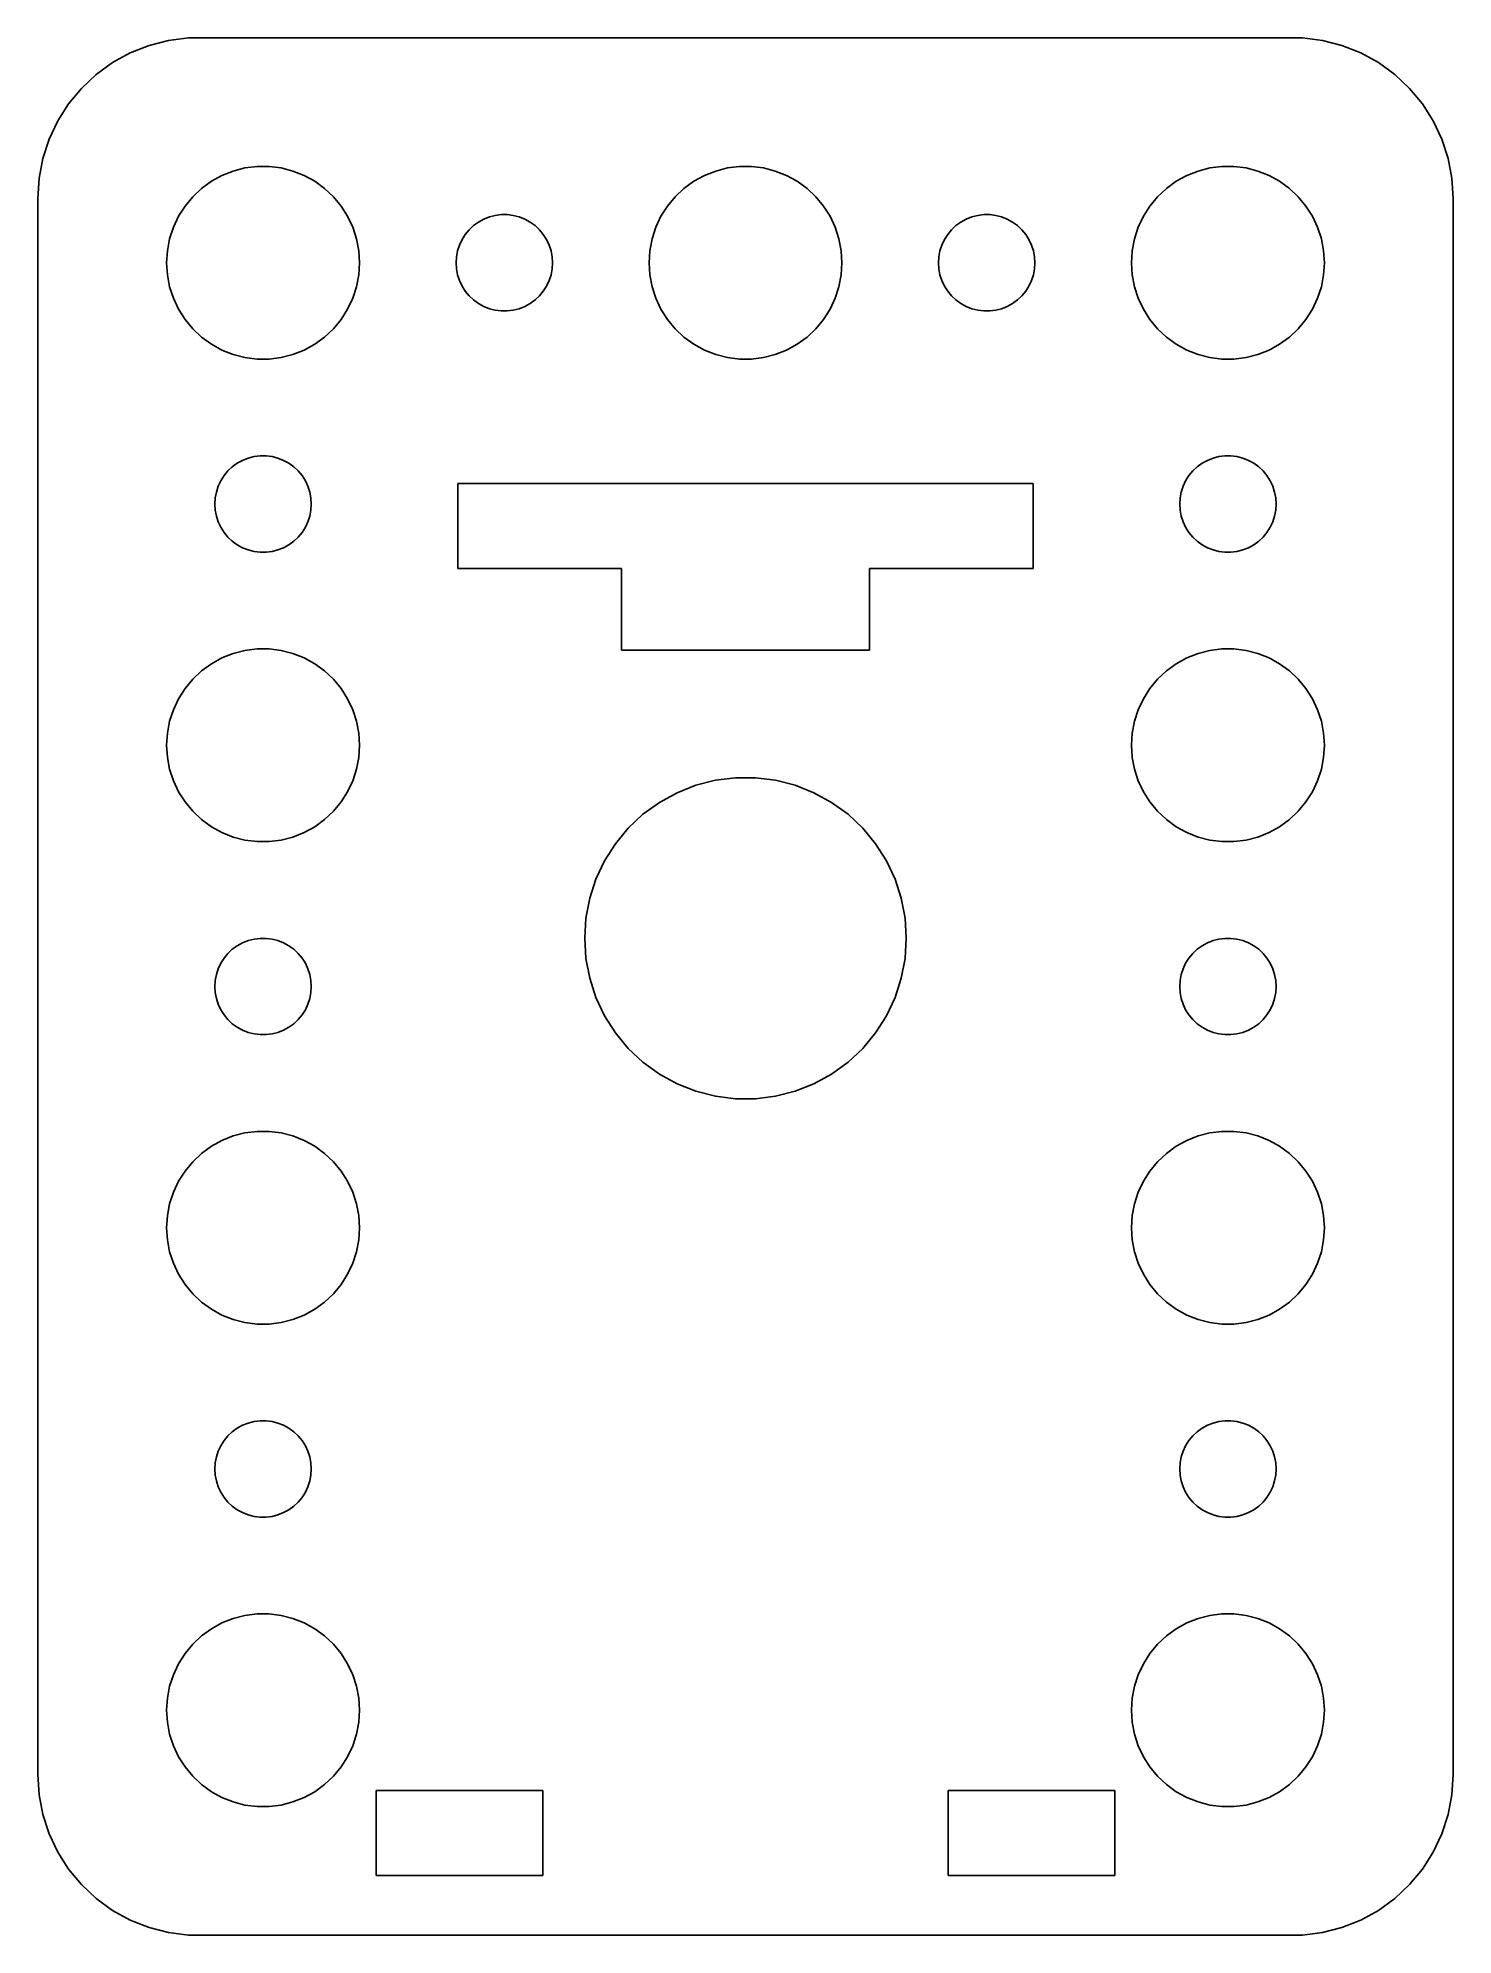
# Model space of a CAD drawing. Header units: metres. Extents: x -22 to 22, y 39.5 to 98.5.
import ezdxf

# ---------------------------------------------------------------- set-up
doc = ezdxf.new("R2010")
doc.units = ezdxf.units.M

msp = doc.modelspace()

# ---------------------------------------------------------------- linework, layer by layer
for p, q in [((-19.1289, 98.0241), (-19.6791, 97.7216)), ((-18.5451, 98.2553), (-19.1289, 98.0241)), ((-17.9369, 98.4114), (-18.5451, 98.2553)), ((-17.3139, 98.4901), (-17.9369, 98.4114)), ((17.3139, 98.4901), (-17.3139, 98.4901)), ((17.9369, 98.4114), (17.3139, 98.4901)), ((18.5451, 98.2553), (17.9369, 98.4114)), ((19.1289, 98.0241), (18.5451, 98.2553)), ((19.6791, 97.7216), (19.1289, 98.0241)), ((-20.1871, 97.3526), (-20.6448, 96.9227)), ((-19.6791, 97.7216), (-20.1871, 97.3526)), ((20.1871, 97.3526), (19.6791, 97.7216)), ((20.6448, 96.9227), (20.1871, 97.3526)), ((-20.6448, 96.9227), (-21.0451, 96.4389)), ((21.0451, 96.4389), (20.6448, 96.9227)), ((-21.0451, 96.4389), (-21.3815, 95.9088)), ((21.3815, 95.9088), (21.0451, 96.4389)), ((-21.3815, 95.9088), (-21.6489, 95.3406)), ((21.6489, 95.3406), (21.3815, 95.9088)), ((-21.6489, 95.3406), (-21.8429, 94.7434)), ((21.8429, 94.7434), (21.6489, 95.3406)), ((-21.8429, 94.7434), (-21.9606, 94.1267)), ((-15.927, 94.3532), (-15.5621, 94.4469)), ((-15.5621, 94.4469), (-15.1884, 94.4941)), ((-15.1884, 94.4941), (-14.8116, 94.4941)), ((-14.8116, 94.4941), (-14.4379, 94.4469)), ((-14.4379, 94.4469), (-14.0729, 94.3532)), ((-0.92705, 94.3532), (-0.56213, 94.4469)), ((-0.56213, 94.4469), (-0.18837, 94.4941)), ((-0.18837, 94.4941), (0.18837, 94.4941)), ((0.18837, 94.4941), (0.56213, 94.4469)), ((0.56213, 94.4469), (0.92705, 94.3532)), ((14.0729, 94.3532), (14.4379, 94.4469)), ((14.4379, 94.4469), (14.8116, 94.4941)), ((14.8116, 94.4941), (15.1884, 94.4941)), ((15.1884, 94.4941), (15.5621, 94.4469)), ((15.5621, 94.4469), (15.927, 94.3532)), ((21.9606, 94.1267), (21.8429, 94.7434)), ((-21.9606, 94.1267), (-22, 93.5)), ((-17.1869, 93.5536), (-16.9123, 93.8115)), ((-16.9123, 93.8115), (-16.6075, 94.033)), ((-16.6075, 94.033), (-16.2773, 94.2145)), ((-16.2773, 94.2145), (-15.927, 94.3532)), ((-14.0729, 94.3532), (-13.7227, 94.2145)), ((-13.7227, 94.2145), (-13.3925, 94.033)), ((-13.3925, 94.033), (-13.0877, 93.8115)), ((-13.0877, 93.8115), (-12.8131, 93.5536)), ((-2.1869, 93.5536), (-1.91226, 93.8115)), ((-1.91226, 93.8115), (-1.60747, 94.033)), ((-1.60747, 94.033), (-1.27733, 94.2145)), ((-1.27733, 94.2145), (-0.92705, 94.3532)), ((0.92705, 94.3532), (1.27733, 94.2145)), ((1.27733, 94.2145), (1.60747, 94.033)), ((1.60747, 94.033), (1.91226, 93.8115)), ((1.91226, 93.8115), (2.1869, 93.5536)), ((12.8131, 93.5536), (13.0877, 93.8115)), ((13.0877, 93.8115), (13.3925, 94.033)), ((13.3925, 94.033), (13.7227, 94.2145)), ((13.7227, 94.2145), (14.0729, 94.3532)), ((15.927, 94.3532), (16.2773, 94.2145)), ((16.2773, 94.2145), (16.6075, 94.033)), ((16.6075, 94.033), (16.9123, 93.8115)), ((16.9123, 93.8115), (17.1869, 93.5536)), ((22, 93.5), (21.9606, 94.1267)), ((-22, 93.5), (-22, 44.5)), ((-17.6289, 92.9453), (-17.427, 93.2634)), ((-17.427, 93.2634), (-17.1869, 93.5536)), ((-12.8131, 93.5536), (-12.5729, 93.2634)), ((-12.5729, 93.2634), (-12.3711, 92.9453)), ((-2.62891, 92.9453), (-2.42705, 93.2634)), ((-2.42705, 93.2634), (-2.1869, 93.5536)), ((2.1869, 93.5536), (2.42705, 93.2634)), ((2.42705, 93.2634), (2.62891, 92.9453)), ((12.3711, 92.9453), (12.5729, 93.2634)), ((12.5729, 93.2634), (12.8131, 93.5536)), ((17.1869, 93.5536), (17.427, 93.2634)), ((17.427, 93.2634), (17.6289, 92.9453)), ((22, 44.5), (22, 93.5)), ((-17.9057, 92.2461), (-17.7893, 92.6044)), ((-17.7893, 92.6044), (-17.6289, 92.9453)), ((-12.3711, 92.9453), (-12.2107, 92.6044)), ((-12.2107, 92.6044), (-12.0942, 92.2461)), ((-8.59344, 92.5268), (-8.45613, 92.6558)), ((-8.45613, 92.6558), (-8.30373, 92.7665)), ((-8.30373, 92.7665), (-8.13866, 92.8572)), ((-8.13866, 92.8572), (-7.96352, 92.9266)), ((-7.96352, 92.9266), (-7.78107, 92.9734)), ((-7.78107, 92.9734), (-7.59418, 92.997)), ((-7.59418, 92.997), (-7.40581, 92.997)), ((-7.40581, 92.997), (-7.21892, 92.9734)), ((-7.21892, 92.9734), (-7.03647, 92.9266)), ((-7.03647, 92.9266), (-6.86133, 92.8572)), ((-6.86133, 92.8572), (-6.69626, 92.7665)), ((-6.69626, 92.7665), (-6.54385, 92.6558)), ((-6.54385, 92.6558), (-6.40654, 92.5268)), ((-2.90575, 92.2461), (-2.78932, 92.6044)), ((-2.78932, 92.6044), (-2.62891, 92.9453)), ((2.62891, 92.9453), (2.78932, 92.6044)), ((2.78932, 92.6044), (2.90575, 92.2461)), ((6.40654, 92.5268), (6.54385, 92.6558)), ((6.54385, 92.6558), (6.69626, 92.7665)), ((6.69626, 92.7665), (6.86133, 92.8572)), ((6.86133, 92.8572), (7.03647, 92.9266)), ((7.03647, 92.9266), (7.21892, 92.9734)), ((7.21892, 92.9734), (7.40581, 92.997)), ((7.40581, 92.997), (7.59418, 92.997)), ((7.59418, 92.997), (7.78107, 92.9734)), ((7.78107, 92.9734), (7.96352, 92.9266)), ((7.96352, 92.9266), (8.13866, 92.8572)), ((8.13866, 92.8572), (8.30373, 92.7665)), ((8.30373, 92.7665), (8.45613, 92.6558)), ((8.45613, 92.6558), (8.59344, 92.5268)), ((12.0942, 92.2461), (12.2107, 92.6044)), ((12.2107, 92.6044), (12.3711, 92.9453)), ((17.6289, 92.9453), (17.7893, 92.6044)), ((17.7893, 92.6044), (17.9057, 92.2461)), ((-17.9763, 91.876), (-17.9057, 92.2461)), ((-12.0942, 92.2461), (-12.0237, 91.876)), ((-8.95287, 91.873), (-8.89465, 92.0522)), ((-8.89465, 92.0522), (-8.81445, 92.2226)), ((-8.81445, 92.2226), (-8.71352, 92.3817)), ((-8.71352, 92.3817), (-8.59344, 92.5268)), ((-6.40654, 92.5268), (-6.28647, 92.3817)), ((-6.28647, 92.3817), (-6.18553, 92.2226)), ((-6.18553, 92.2226), (-6.10533, 92.0522)), ((-6.10533, 92.0522), (-6.04712, 91.873)), ((-2.97633, 91.876), (-2.90575, 92.2461)), ((2.90575, 92.2461), (2.97633, 91.876)), ((6.04712, 91.873), (6.10533, 92.0522)), ((6.10533, 92.0522), (6.18553, 92.2226)), ((6.18553, 92.2226), (6.28647, 92.3817)), ((6.28647, 92.3817), (6.40654, 92.5268)), ((8.59344, 92.5268), (8.71352, 92.3817)), ((8.71352, 92.3817), (8.81445, 92.2226)), ((8.81445, 92.2226), (8.89465, 92.0522)), ((8.89465, 92.0522), (8.95287, 91.873)), ((12.0237, 91.876), (12.0942, 92.2461)), ((17.9057, 92.2461), (17.9763, 91.876)), ((-18, 91.5), (-17.9763, 91.876)), ((-17.9763, 91.124), (-18, 91.5)), ((-12.0237, 91.876), (-12, 91.5)), ((-12, 91.5), (-12.0237, 91.124)), ((-9, 91.5), (-8.98816, 91.688)), ((-8.98816, 91.312), (-9, 91.5)), ((-8.98816, 91.688), (-8.95287, 91.873)), ((-6.04712, 91.873), (-6.01183, 91.688)), ((-6.01183, 91.688), (-6, 91.5)), ((-6, 91.5), (-6.01183, 91.312)), ((-3, 91.5), (-2.97633, 91.876)), ((-2.97633, 91.124), (-3, 91.5)), ((2.97633, 91.876), (3, 91.5)), ((3, 91.5), (2.97633, 91.124)), ((6, 91.5), (6.01183, 91.688)), ((6.01183, 91.312), (6, 91.5)), ((6.01183, 91.688), (6.04712, 91.873)), ((8.95287, 91.873), (8.98816, 91.688)), ((8.98816, 91.688), (9, 91.5)), ((9, 91.5), (8.98816, 91.312)), ((12, 91.5), (12.0237, 91.876)), ((12.0237, 91.124), (12, 91.5)), ((17.9763, 91.876), (18, 91.5)), ((18, 91.5), (17.9763, 91.124)), ((-17.9057, 90.7539), (-17.9763, 91.124)), ((-12.0237, 91.124), (-12.0942, 90.7539)), ((-8.95287, 91.127), (-8.98816, 91.312)), ((-8.89465, 90.9478), (-8.95287, 91.127)), ((-8.81445, 90.7774), (-8.89465, 90.9478)), ((-6.10533, 90.9478), (-6.18553, 90.7774)), ((-6.04712, 91.127), (-6.10533, 90.9478)), ((-6.01183, 91.312), (-6.04712, 91.127)), ((-2.90575, 90.7539), (-2.97633, 91.124)), ((2.97633, 91.124), (2.90575, 90.7539)), ((6.04712, 91.127), (6.01183, 91.312)), ((6.10533, 90.9478), (6.04712, 91.127)), ((6.18553, 90.7774), (6.10533, 90.9478)), ((8.89465, 90.9478), (8.81445, 90.7774)), ((8.95287, 91.127), (8.89465, 90.9478)), ((8.98816, 91.312), (8.95287, 91.127)), ((12.0942, 90.7539), (12.0237, 91.124)), ((17.9763, 91.124), (17.9057, 90.7539)), ((-17.7893, 90.3956), (-17.9057, 90.7539)), ((-17.6289, 90.0547), (-17.7893, 90.3956)), ((-12.2107, 90.3956), (-12.3711, 90.0547)), ((-12.0942, 90.7539), (-12.2107, 90.3956)), ((-8.71352, 90.6183), (-8.81445, 90.7774)), ((-8.59344, 90.4732), (-8.71352, 90.6183)), ((-8.45613, 90.3442), (-8.59344, 90.4732)), ((-8.30373, 90.2335), (-8.45613, 90.3442)), ((-6.54385, 90.3442), (-6.69626, 90.2335)), ((-6.40654, 90.4732), (-6.54385, 90.3442)), ((-6.28647, 90.6183), (-6.40654, 90.4732)), ((-6.18553, 90.7774), (-6.28647, 90.6183)), ((-2.78932, 90.3956), (-2.90575, 90.7539)), ((-2.62891, 90.0547), (-2.78932, 90.3956)), ((2.78932, 90.3956), (2.62891, 90.0547)), ((2.90575, 90.7539), (2.78932, 90.3956)), ((6.28647, 90.6183), (6.18553, 90.7774)), ((6.40654, 90.4732), (6.28647, 90.6183)), ((6.54385, 90.3442), (6.40654, 90.4732)), ((6.69626, 90.2335), (6.54385, 90.3442)), ((8.45613, 90.3442), (8.30373, 90.2335)), ((8.59344, 90.4732), (8.45613, 90.3442)), ((8.71352, 90.6183), (8.59344, 90.4732)), ((8.81445, 90.7774), (8.71352, 90.6183)), ((12.2107, 90.3956), (12.0942, 90.7539)), ((12.3711, 90.0547), (12.2107, 90.3956)), ((17.7893, 90.3956), (17.6289, 90.0547)), ((17.9057, 90.7539), (17.7893, 90.3956)), ((-17.427, 89.7366), (-17.6289, 90.0547)), ((-17.1869, 89.4464), (-17.427, 89.7366)), ((-12.5729, 89.7366), (-12.8131, 89.4464)), ((-12.3711, 90.0547), (-12.5729, 89.7366)), ((-8.13866, 90.1427), (-8.30373, 90.2335)), ((-7.96352, 90.0734), (-8.13866, 90.1427)), ((-7.78107, 90.0266), (-7.96352, 90.0734)), ((-7.59418, 90.003), (-7.78107, 90.0266)), ((-7.40581, 90.003), (-7.59418, 90.003)), ((-7.21892, 90.0266), (-7.40581, 90.003)), ((-7.03647, 90.0734), (-7.21892, 90.0266)), ((-6.86133, 90.1427), (-7.03647, 90.0734)), ((-6.69626, 90.2335), (-6.86133, 90.1427)), ((-2.42705, 89.7366), (-2.62891, 90.0547)), ((-2.1869, 89.4464), (-2.42705, 89.7366)), ((2.42705, 89.7366), (2.1869, 89.4464)), ((2.62891, 90.0547), (2.42705, 89.7366)), ((6.86133, 90.1427), (6.69626, 90.2335)), ((7.03647, 90.0734), (6.86133, 90.1427)), ((7.21892, 90.0266), (7.03647, 90.0734)), ((7.40581, 90.003), (7.21892, 90.0266)), ((7.59418, 90.003), (7.40581, 90.003)), ((7.78107, 90.0266), (7.59418, 90.003)), ((7.96352, 90.0734), (7.78107, 90.0266)), ((8.13866, 90.1427), (7.96352, 90.0734)), ((8.30373, 90.2335), (8.13866, 90.1427)), ((12.5729, 89.7366), (12.3711, 90.0547)), ((12.8131, 89.4464), (12.5729, 89.7366)), ((17.427, 89.7366), (17.1869, 89.4464)), ((17.6289, 90.0547), (17.427, 89.7366)), ((-16.9123, 89.1884), (-17.1869, 89.4464)), ((-16.6075, 88.967), (-16.9123, 89.1884)), ((-13.0877, 89.1884), (-13.3925, 88.967)), ((-12.8131, 89.4464), (-13.0877, 89.1884)), ((-1.91226, 89.1884), (-2.1869, 89.4464)), ((-1.60747, 88.967), (-1.91226, 89.1884)), ((1.91226, 89.1884), (1.60747, 88.967)), ((2.1869, 89.4464), (1.91226, 89.1884)), ((13.0877, 89.1884), (12.8131, 89.4464)), ((13.3925, 88.967), (13.0877, 89.1884)), ((16.9123, 89.1884), (16.6075, 88.967)), ((17.1869, 89.4464), (16.9123, 89.1884)), ((-16.2773, 88.7855), (-16.6075, 88.967)), ((-15.927, 88.6468), (-16.2773, 88.7855)), ((-15.5621, 88.5531), (-15.927, 88.6468)), ((-15.1884, 88.5059), (-15.5621, 88.5531)), ((-14.8116, 88.5059), (-15.1884, 88.5059)), ((-14.4379, 88.5531), (-14.8116, 88.5059)), ((-14.0729, 88.6468), (-14.4379, 88.5531)), ((-13.7227, 88.7855), (-14.0729, 88.6468)), ((-13.3925, 88.967), (-13.7227, 88.7855)), ((-1.27733, 88.7855), (-1.60747, 88.967)), ((-0.92705, 88.6468), (-1.27733, 88.7855)), ((-0.56213, 88.5531), (-0.92705, 88.6468)), ((-0.18837, 88.5059), (-0.56213, 88.5531)), ((0.18837, 88.5059), (-0.18837, 88.5059)), ((0.56213, 88.5531), (0.18837, 88.5059)), ((0.92705, 88.6468), (0.56213, 88.5531)), ((1.27733, 88.7855), (0.92705, 88.6468)), ((1.60747, 88.967), (1.27733, 88.7855)), ((13.7227, 88.7855), (13.3925, 88.967)), ((14.0729, 88.6468), (13.7227, 88.7855)), ((14.4379, 88.5531), (14.0729, 88.6468)), ((14.8116, 88.5059), (14.4379, 88.5531)), ((15.1884, 88.5059), (14.8116, 88.5059)), ((15.5621, 88.5531), (15.1884, 88.5059)), ((15.927, 88.6468), (15.5621, 88.5531)), ((16.2773, 88.7855), (15.927, 88.6468)), ((16.6075, 88.967), (16.2773, 88.7855)), ((-16.2135, 84.8817), (-16.0934, 85.0268)), ((-16.0934, 85.0268), (-15.9561, 85.1558)), ((-15.9561, 85.1558), (-15.8037, 85.2665)), ((-15.8037, 85.2665), (-15.6387, 85.3572)), ((-15.6387, 85.3572), (-15.4635, 85.4266)), ((-15.4635, 85.4266), (-15.2811, 85.4734)), ((-15.2811, 85.4734), (-15.0942, 85.497)), ((-15.0942, 85.497), (-14.9058, 85.497)), ((-14.9058, 85.497), (-14.7189, 85.4734)), ((-14.7189, 85.4734), (-14.5365, 85.4266)), ((-14.5365, 85.4266), (-14.3613, 85.3572)), ((-14.3613, 85.3572), (-14.1963, 85.2665)), ((-14.1963, 85.2665), (-14.0439, 85.1558)), ((-14.0439, 85.1558), (-13.9065, 85.0268)), ((-13.9065, 85.0268), (-13.7865, 84.8817)), ((13.7865, 84.8817), (13.9065, 85.0268)), ((13.9065, 85.0268), (14.0439, 85.1558)), ((14.0439, 85.1558), (14.1963, 85.2665)), ((14.1963, 85.2665), (14.3613, 85.3572)), ((14.3613, 85.3572), (14.5365, 85.4266)), ((14.5365, 85.4266), (14.7189, 85.4734)), ((14.7189, 85.4734), (14.9058, 85.497)), ((14.9058, 85.497), (15.0942, 85.497)), ((15.0942, 85.497), (15.2811, 85.4734)), ((15.2811, 85.4734), (15.4635, 85.4266)), ((15.4635, 85.4266), (15.6387, 85.3572)), ((15.6387, 85.3572), (15.8037, 85.2665)), ((15.8037, 85.2665), (15.9561, 85.1558)), ((15.9561, 85.1558), (16.0934, 85.0268)), ((16.0934, 85.0268), (16.2135, 84.8817)), ((-16.4882, 84.188), (-16.4529, 84.373)), ((-16.4529, 84.373), (-16.3947, 84.5522)), ((-16.3947, 84.5522), (-16.3145, 84.7226)), ((-16.3145, 84.7226), (-16.2135, 84.8817)), ((-13.7865, 84.8817), (-13.6855, 84.7226)), ((-13.6855, 84.7226), (-13.6053, 84.5522)), ((-13.6053, 84.5522), (-13.5471, 84.373)), ((-13.5471, 84.373), (-13.5118, 84.188)), ((-8.93999, 82), (-8.93999, 84.64)), ((-8.93999, 84.64), (8.93999, 84.64)), ((8.93999, 84.64), (8.93999, 82)), ((13.5118, 84.188), (13.5471, 84.373)), ((13.5471, 84.373), (13.6053, 84.5522)), ((13.6053, 84.5522), (13.6855, 84.7226)), ((13.6855, 84.7226), (13.7865, 84.8817)), ((16.2135, 84.8817), (16.3145, 84.7226)), ((16.3145, 84.7226), (16.3947, 84.5522)), ((16.3947, 84.5522), (16.4529, 84.373)), ((16.4529, 84.373), (16.4882, 84.188)), ((-16.5, 84), (-16.4882, 84.188)), ((-16.4882, 83.812), (-16.5, 84)), ((-16.4529, 83.627), (-16.4882, 83.812)), ((-13.5118, 83.812), (-13.5471, 83.627)), ((-13.5118, 84.188), (-13.5, 84)), ((-13.5, 84), (-13.5118, 83.812)), ((13.5, 84), (13.5118, 84.188)), ((13.5118, 83.812), (13.5, 84)), ((13.5471, 83.627), (13.5118, 83.812)), ((16.4882, 83.812), (16.4529, 83.627)), ((16.4882, 84.188), (16.5, 84)), ((16.5, 84), (16.4882, 83.812)), ((-16.3947, 83.4478), (-16.4529, 83.627)), ((-16.3145, 83.2774), (-16.3947, 83.4478)), ((-16.2135, 83.1183), (-16.3145, 83.2774)), ((-13.6855, 83.2774), (-13.7865, 83.1183)), ((-13.6053, 83.4478), (-13.6855, 83.2774)), ((-13.5471, 83.627), (-13.6053, 83.4478)), ((13.6053, 83.4478), (13.5471, 83.627)), ((13.6855, 83.2774), (13.6053, 83.4478)), ((13.7865, 83.1183), (13.6855, 83.2774)), ((16.3145, 83.2774), (16.2135, 83.1183)), ((16.3947, 83.4478), (16.3145, 83.2774)), ((16.4529, 83.627), (16.3947, 83.4478)), ((-16.0934, 82.9732), (-16.2135, 83.1183)), ((-15.9561, 82.8442), (-16.0934, 82.9732)), ((-15.8037, 82.7335), (-15.9561, 82.8442)), ((-15.6387, 82.6427), (-15.8037, 82.7335)), ((-15.4635, 82.5734), (-15.6387, 82.6427)), ((-15.2811, 82.5266), (-15.4635, 82.5734)), ((-14.5365, 82.5734), (-14.7189, 82.5266)), ((-14.3613, 82.6427), (-14.5365, 82.5734)), ((-14.1963, 82.7335), (-14.3613, 82.6427)), ((-14.0439, 82.8442), (-14.1963, 82.7335)), ((-13.9065, 82.9732), (-14.0439, 82.8442)), ((-13.7865, 83.1183), (-13.9065, 82.9732)), ((13.9065, 82.9732), (13.7865, 83.1183)), ((14.0439, 82.8442), (13.9065, 82.9732)), ((14.1963, 82.7335), (14.0439, 82.8442)), ((14.3613, 82.6427), (14.1963, 82.7335)), ((14.5365, 82.5734), (14.3613, 82.6427)), ((14.7189, 82.5266), (14.5365, 82.5734)), ((15.4635, 82.5734), (15.2811, 82.5266)), ((15.6387, 82.6427), (15.4635, 82.5734)), ((15.8037, 82.7335), (15.6387, 82.6427)), ((15.9561, 82.8442), (15.8037, 82.7335)), ((16.0934, 82.9732), (15.9561, 82.8442)), ((16.2135, 83.1183), (16.0934, 82.9732)), ((-15.0942, 82.5029), (-15.2811, 82.5266)), ((-14.9058, 82.5029), (-15.0942, 82.5029)), ((-14.7189, 82.5266), (-14.9058, 82.5029)), ((-3.85999, 82), (-8.93999, 82)), ((-3.85999, 79.46), (-3.85999, 82)), ((8.93999, 82), (3.85999, 82)), ((3.85999, 82), (3.85999, 79.46)), ((14.9058, 82.5029), (14.7189, 82.5266)), ((15.0942, 82.5029), (14.9058, 82.5029)), ((15.2811, 82.5266), (15.0942, 82.5029)), ((-16.6075, 79.033), (-16.2773, 79.2145)), ((-16.2773, 79.2145), (-15.927, 79.3532)), ((-15.927, 79.3532), (-15.5621, 79.4469)), ((-15.5621, 79.4469), (-15.1884, 79.4941)), ((-15.1884, 79.4941), (-14.8116, 79.4941)), ((-14.8116, 79.4941), (-14.4379, 79.4469)), ((-14.4379, 79.4469), (-14.0729, 79.3532)), ((-14.0729, 79.3532), (-13.7227, 79.2145)), ((-13.7227, 79.2145), (-13.3925, 79.033)), ((3.85999, 79.46), (-3.85999, 79.46)), ((13.3925, 79.033), (13.7227, 79.2145)), ((13.7227, 79.2145), (14.0729, 79.3532)), ((14.0729, 79.3532), (14.4379, 79.4469)), ((14.4379, 79.4469), (14.8116, 79.4941)), ((14.8116, 79.4941), (15.1884, 79.4941)), ((15.1884, 79.4941), (15.5621, 79.4469)), ((15.5621, 79.4469), (15.927, 79.3532)), ((15.927, 79.3532), (16.2773, 79.2145)), ((16.2773, 79.2145), (16.6075, 79.033)), ((-17.427, 78.2634), (-17.1869, 78.5536)), ((-17.1869, 78.5536), (-16.9123, 78.8115)), ((-16.9123, 78.8115), (-16.6075, 79.033)), ((-13.3925, 79.033), (-13.0877, 78.8115)), ((-13.0877, 78.8115), (-12.8131, 78.5536)), ((-12.8131, 78.5536), (-12.5729, 78.2634)), ((12.5729, 78.2634), (12.8131, 78.5536)), ((12.8131, 78.5536), (13.0877, 78.8115)), ((13.0877, 78.8115), (13.3925, 79.033)), ((16.6075, 79.033), (16.9123, 78.8115)), ((16.9123, 78.8115), (17.1869, 78.5536)), ((17.1869, 78.5536), (17.427, 78.2634)), ((-17.7893, 77.6044), (-17.6289, 77.9453)), ((-17.6289, 77.9453), (-17.427, 78.2634)), ((-12.5729, 78.2634), (-12.3711, 77.9453)), ((-12.3711, 77.9453), (-12.2107, 77.6044)), ((12.2107, 77.6044), (12.3711, 77.9453)), ((12.3711, 77.9453), (12.5729, 78.2634)), ((17.427, 78.2634), (17.6289, 77.9453)), ((17.6289, 77.9453), (17.7893, 77.6044)), ((-17.9057, 77.2461), (-17.7893, 77.6044)), ((-12.2107, 77.6044), (-12.0942, 77.2461)), ((12.0942, 77.2461), (12.2107, 77.6044)), ((17.7893, 77.6044), (17.9057, 77.2461)), ((-18, 76.5), (-17.9763, 76.876)), ((-17.9763, 76.876), (-17.9057, 77.2461)), ((-12.0942, 77.2461), (-12.0237, 76.876)), ((-12.0237, 76.876), (-12, 76.5)), ((12, 76.5), (12.0237, 76.876)), ((12.0237, 76.876), (12.0942, 77.2461)), ((17.9057, 77.2461), (17.9763, 76.876)), ((17.9763, 76.876), (18, 76.5)), ((-17.9763, 76.124), (-18, 76.5)), ((-17.9057, 75.7539), (-17.9763, 76.124)), ((-12.0237, 76.124), (-12.0942, 75.7539)), ((-12, 76.5), (-12.0237, 76.124)), ((12.0237, 76.124), (12, 76.5)), ((12.0942, 75.7539), (12.0237, 76.124)), ((17.9763, 76.124), (17.9057, 75.7539)), ((18, 76.5), (17.9763, 76.124)), ((-17.7893, 75.3956), (-17.9057, 75.7539)), ((-12.0942, 75.7539), (-12.2107, 75.3956)), ((12.2107, 75.3956), (12.0942, 75.7539)), ((17.9057, 75.7539), (17.7893, 75.3956)), ((-17.6289, 75.0547), (-17.7893, 75.3956)), ((-17.427, 74.7366), (-17.6289, 75.0547)), ((-12.3711, 75.0547), (-12.5729, 74.7366)), ((-12.2107, 75.3956), (-12.3711, 75.0547)), ((-2.67912, 74.7216), (-2.12889, 75.0241)), ((-2.12889, 75.0241), (-1.54507, 75.2553)), ((-1.54507, 75.2553), (-0.9369, 75.4114)), ((-0.9369, 75.4114), (-0.31395, 75.4901)), ((-0.31395, 75.4901), (0.31395, 75.4901)), ((0.31395, 75.4901), (0.9369, 75.4114)), ((0.9369, 75.4114), (1.54507, 75.2553)), ((1.54507, 75.2553), (2.12889, 75.0241)), ((2.12889, 75.0241), (2.67912, 74.7216)), ((12.3711, 75.0547), (12.2107, 75.3956)), ((12.5729, 74.7366), (12.3711, 75.0547)), ((17.6289, 75.0547), (17.427, 74.7366)), ((17.7893, 75.3956), (17.6289, 75.0547)), ((-17.1869, 74.4464), (-17.427, 74.7366)), ((-16.9123, 74.1884), (-17.1869, 74.4464)), ((-12.8131, 74.4464), (-13.0877, 74.1884)), ((-12.5729, 74.7366), (-12.8131, 74.4464)), ((-3.64484, 73.9227), (-3.18712, 74.3526)), ((-3.18712, 74.3526), (-2.67912, 74.7216)), ((2.67912, 74.7216), (3.18712, 74.3526)), ((3.18712, 74.3526), (3.64484, 73.9227)), ((12.8131, 74.4464), (12.5729, 74.7366)), ((13.0877, 74.1884), (12.8131, 74.4464)), ((17.1869, 74.4464), (16.9123, 74.1884)), ((17.427, 74.7366), (17.1869, 74.4464)), ((-16.6075, 73.967), (-16.9123, 74.1884)), ((-16.2773, 73.7855), (-16.6075, 73.967)), ((-15.927, 73.6468), (-16.2773, 73.7855)), ((-13.7227, 73.7855), (-14.0729, 73.6468)), ((-13.3925, 73.967), (-13.7227, 73.7855)), ((-13.0877, 74.1884), (-13.3925, 73.967)), ((-4.04507, 73.4389), (-3.64484, 73.9227)), ((3.64484, 73.9227), (4.04507, 73.4389)), ((13.3925, 73.967), (13.0877, 74.1884)), ((13.7227, 73.7855), (13.3925, 73.967)), ((14.0729, 73.6468), (13.7227, 73.7855)), ((16.2773, 73.7855), (15.927, 73.6468)), ((16.6075, 73.967), (16.2773, 73.7855)), ((16.9123, 74.1884), (16.6075, 73.967)), ((-15.5621, 73.5531), (-15.927, 73.6468)), ((-15.1884, 73.5059), (-15.5621, 73.5531)), ((-14.8116, 73.5059), (-15.1884, 73.5059)), ((-14.4379, 73.5531), (-14.8116, 73.5059)), ((-14.0729, 73.6468), (-14.4379, 73.5531)), ((-4.38153, 72.9088), (-4.04507, 73.4389)), ((4.04507, 73.4389), (4.38153, 72.9088)), ((14.4379, 73.5531), (14.0729, 73.6468)), ((14.8116, 73.5059), (14.4379, 73.5531)), ((15.1884, 73.5059), (14.8116, 73.5059)), ((15.5621, 73.5531), (15.1884, 73.5059)), ((15.927, 73.6468), (15.5621, 73.5531)), ((-4.64888, 72.3406), (-4.38153, 72.9088)), ((4.38153, 72.9088), (4.64888, 72.3406)), ((-4.84291, 71.7434), (-4.64888, 72.3406)), ((4.64888, 72.3406), (4.84291, 71.7434)), ((-4.96057, 71.1267), (-4.84291, 71.7434)), ((4.84291, 71.7434), (4.96057, 71.1267)), ((-5, 70.5), (-4.96057, 71.1267)), ((4.96057, 71.1267), (5, 70.5)), ((-15.9561, 70.1558), (-15.8037, 70.2665)), ((-15.8037, 70.2665), (-15.6387, 70.3572)), ((-15.6387, 70.3572), (-15.4635, 70.4266)), ((-15.4635, 70.4266), (-15.2811, 70.4734)), ((-15.2811, 70.4734), (-15.0942, 70.497)), ((-15.0942, 70.497), (-14.9058, 70.497)), ((-14.9058, 70.497), (-14.7189, 70.4734)), ((-14.7189, 70.4734), (-14.5365, 70.4266)), ((-14.5365, 70.4266), (-14.3613, 70.3572)), ((-14.3613, 70.3572), (-14.1963, 70.2665)), ((-14.1963, 70.2665), (-14.0439, 70.1558)), ((-4.96057, 69.8733), (-5, 70.5)), ((5, 70.5), (4.96057, 69.8733)), ((14.0439, 70.1558), (14.1963, 70.2665)), ((14.1963, 70.2665), (14.3613, 70.3572)), ((14.3613, 70.3572), (14.5365, 70.4266)), ((14.5365, 70.4266), (14.7189, 70.4734)), ((14.7189, 70.4734), (14.9058, 70.497)), ((14.9058, 70.497), (15.0942, 70.497)), ((15.0942, 70.497), (15.2811, 70.4734)), ((15.2811, 70.4734), (15.4635, 70.4266)), ((15.4635, 70.4266), (15.6387, 70.3572)), ((15.6387, 70.3572), (15.8037, 70.2665)), ((15.8037, 70.2665), (15.9561, 70.1558)), ((-16.3947, 69.5522), (-16.3145, 69.7226)), ((-16.3145, 69.7226), (-16.2135, 69.8817)), ((-16.2135, 69.8817), (-16.0934, 70.0268)), ((-16.0934, 70.0268), (-15.9561, 70.1558)), ((-14.0439, 70.1558), (-13.9065, 70.0268)), ((-13.9065, 70.0268), (-13.7865, 69.8817)), ((-13.7865, 69.8817), (-13.6855, 69.7226)), ((-13.6855, 69.7226), (-13.6053, 69.5522)), ((-4.84291, 69.2565), (-4.96057, 69.8733)), ((4.96057, 69.8733), (4.84291, 69.2565)), ((13.6053, 69.5522), (13.6855, 69.7226)), ((13.6855, 69.7226), (13.7865, 69.8817)), ((13.7865, 69.8817), (13.9065, 70.0268)), ((13.9065, 70.0268), (14.0439, 70.1558)), ((15.9561, 70.1558), (16.0934, 70.0268)), ((16.0934, 70.0268), (16.2135, 69.8817)), ((16.2135, 69.8817), (16.3145, 69.7226)), ((16.3145, 69.7226), (16.3947, 69.5522)), ((-16.5, 69), (-16.4882, 69.188)), ((-16.4882, 69.188), (-16.4529, 69.373)), ((-16.4529, 69.373), (-16.3947, 69.5522)), ((-13.6053, 69.5522), (-13.5471, 69.373)), ((-13.5471, 69.373), (-13.5118, 69.188)), ((-13.5118, 69.188), (-13.5, 69)), ((-4.64888, 68.6594), (-4.84291, 69.2565)), ((4.84291, 69.2565), (4.64888, 68.6594)), ((13.5, 69), (13.5118, 69.188)), ((13.5118, 69.188), (13.5471, 69.373)), ((13.5471, 69.373), (13.6053, 69.5522)), ((16.3947, 69.5522), (16.4529, 69.373)), ((16.4529, 69.373), (16.4882, 69.188)), ((16.4882, 69.188), (16.5, 69)), ((-16.4882, 68.812), (-16.5, 69)), ((-16.4529, 68.627), (-16.4882, 68.812)), ((-16.3947, 68.4478), (-16.4529, 68.627)), ((-16.3145, 68.2774), (-16.3947, 68.4478)), ((-13.6053, 68.4478), (-13.6855, 68.2774)), ((-13.5471, 68.627), (-13.6053, 68.4478)), ((-13.5118, 68.812), (-13.5471, 68.627)), ((-13.5, 69), (-13.5118, 68.812)), ((-4.38153, 68.0912), (-4.64888, 68.6594)), ((4.64888, 68.6594), (4.38153, 68.0912)), ((13.5118, 68.812), (13.5, 69)), ((13.5471, 68.627), (13.5118, 68.812)), ((13.6053, 68.4478), (13.5471, 68.627)), ((13.6855, 68.2774), (13.6053, 68.4478)), ((16.3947, 68.4478), (16.3145, 68.2774)), ((16.4529, 68.627), (16.3947, 68.4478)), ((16.4882, 68.812), (16.4529, 68.627)), ((16.5, 69), (16.4882, 68.812)), ((-16.2135, 68.1183), (-16.3145, 68.2774)), ((-16.0934, 67.9732), (-16.2135, 68.1183)), ((-15.9561, 67.8442), (-16.0934, 67.9732)), ((-15.8037, 67.7335), (-15.9561, 67.8442)), ((-14.0439, 67.8442), (-14.1963, 67.7335)), ((-13.9065, 67.9732), (-14.0439, 67.8442)), ((-13.7865, 68.1183), (-13.9065, 67.9732)), ((-13.6855, 68.2774), (-13.7865, 68.1183)), ((-4.04507, 67.5611), (-4.38153, 68.0912)), ((4.38153, 68.0912), (4.04507, 67.5611)), ((13.7865, 68.1183), (13.6855, 68.2774)), ((13.9065, 67.9732), (13.7865, 68.1183)), ((14.0439, 67.8442), (13.9065, 67.9732)), ((14.1963, 67.7335), (14.0439, 67.8442)), ((15.9561, 67.8442), (15.8037, 67.7335)), ((16.0934, 67.9732), (15.9561, 67.8442)), ((16.2135, 68.1183), (16.0934, 67.9732)), ((16.3145, 68.2774), (16.2135, 68.1183)), ((-15.6387, 67.6428), (-15.8037, 67.7335)), ((-15.4635, 67.5734), (-15.6387, 67.6428)), ((-15.2811, 67.5266), (-15.4635, 67.5734)), ((-15.0942, 67.503), (-15.2811, 67.5266)), ((-14.9058, 67.503), (-15.0942, 67.503)), ((-14.7189, 67.5266), (-14.9058, 67.503)), ((-14.5365, 67.5734), (-14.7189, 67.5266)), ((-14.3613, 67.6428), (-14.5365, 67.5734)), ((-14.1963, 67.7335), (-14.3613, 67.6428)), ((-3.64484, 67.0773), (-4.04507, 67.5611)), ((4.04507, 67.5611), (3.64484, 67.0773)), ((14.3613, 67.6428), (14.1963, 67.7335)), ((14.5365, 67.5734), (14.3613, 67.6428)), ((14.7189, 67.5266), (14.5365, 67.5734)), ((14.9058, 67.503), (14.7189, 67.5266)), ((15.0942, 67.503), (14.9058, 67.503)), ((15.2811, 67.5266), (15.0942, 67.503)), ((15.4635, 67.5734), (15.2811, 67.5266)), ((15.6387, 67.6428), (15.4635, 67.5734)), ((15.8037, 67.7335), (15.6387, 67.6428)), ((-3.18712, 66.6474), (-3.64484, 67.0773)), ((3.64484, 67.0773), (3.18712, 66.6474)), ((-2.67912, 66.2784), (-3.18712, 66.6474)), ((-2.12889, 65.9759), (-2.67912, 66.2784)), ((2.67912, 66.2784), (2.12889, 65.9759)), ((3.18712, 66.6474), (2.67912, 66.2784)), ((-1.54507, 65.7447), (-2.12889, 65.9759)), ((-0.9369, 65.5886), (-1.54507, 65.7447)), ((-0.31395, 65.5099), (-0.9369, 65.5886)), ((0.31395, 65.5099), (-0.31395, 65.5099)), ((0.9369, 65.5886), (0.31395, 65.5099)), ((1.54507, 65.7447), (0.9369, 65.5886)), ((2.12889, 65.9759), (1.54507, 65.7447)), ((-16.2773, 64.2145), (-15.927, 64.3532)), ((-15.927, 64.3532), (-15.5621, 64.4469)), ((-15.5621, 64.4469), (-15.1884, 64.4941)), ((-15.1884, 64.4941), (-14.8116, 64.4941)), ((-14.8116, 64.4941), (-14.4379, 64.4469)), ((-14.4379, 64.4469), (-14.0729, 64.3532)), ((-14.0729, 64.3532), (-13.7227, 64.2145)), ((13.7227, 64.2145), (14.0729, 64.3532)), ((14.0729, 64.3532), (14.4379, 64.4469)), ((14.4379, 64.4469), (14.8116, 64.4941)), ((14.8116, 64.4941), (15.1884, 64.4941)), ((15.1884, 64.4941), (15.5621, 64.4469)), ((15.5621, 64.4469), (15.927, 64.3532)), ((15.927, 64.3532), (16.2773, 64.2145)), ((-17.1869, 63.5536), (-16.9123, 63.8116)), ((-16.9123, 63.8116), (-16.6075, 64.033)), ((-16.6075, 64.033), (-16.2773, 64.2145)), ((-13.7227, 64.2145), (-13.3925, 64.033)), ((-13.3925, 64.033), (-13.0877, 63.8116)), ((-13.0877, 63.8116), (-12.8131, 63.5536)), ((12.8131, 63.5536), (13.0877, 63.8116)), ((13.0877, 63.8116), (13.3925, 64.033)), ((13.3925, 64.033), (13.7227, 64.2145)), ((16.2773, 64.2145), (16.6075, 64.033)), ((16.6075, 64.033), (16.9123, 63.8116)), ((16.9123, 63.8116), (17.1869, 63.5536)), ((-17.6289, 62.9453), (-17.427, 63.2634)), ((-17.427, 63.2634), (-17.1869, 63.5536)), ((-12.8131, 63.5536), (-12.5729, 63.2634)), ((-12.5729, 63.2634), (-12.3711, 62.9453)), ((12.3711, 62.9453), (12.5729, 63.2634)), ((12.5729, 63.2634), (12.8131, 63.5536)), ((17.1869, 63.5536), (17.427, 63.2634)), ((17.427, 63.2634), (17.6289, 62.9453)), ((-17.9057, 62.2461), (-17.7893, 62.6044)), ((-17.7893, 62.6044), (-17.6289, 62.9453)), ((-12.3711, 62.9453), (-12.2107, 62.6044)), ((-12.2107, 62.6044), (-12.0942, 62.2461)), ((12.0942, 62.2461), (12.2107, 62.6044)), ((12.2107, 62.6044), (12.3711, 62.9453)), ((17.6289, 62.9453), (17.7893, 62.6044)), ((17.7893, 62.6044), (17.9057, 62.2461)), ((-17.9763, 61.876), (-17.9057, 62.2461)), ((-12.0942, 62.2461), (-12.0237, 61.876)), ((12.0237, 61.876), (12.0942, 62.2461)), ((17.9057, 62.2461), (17.9763, 61.876)), ((-18, 61.5), (-17.9763, 61.876)), ((-17.9763, 61.124), (-18, 61.5)), ((-12.0237, 61.876), (-12, 61.5)), ((-12, 61.5), (-12.0237, 61.124)), ((12, 61.5), (12.0237, 61.876)), ((12.0237, 61.124), (12, 61.5)), ((17.9763, 61.876), (18, 61.5)), ((18, 61.5), (17.9763, 61.124)), ((-17.9057, 60.7539), (-17.9763, 61.124)), ((-17.7893, 60.3956), (-17.9057, 60.7539)), ((-12.0942, 60.7539), (-12.2107, 60.3956)), ((-12.0237, 61.124), (-12.0942, 60.7539)), ((12.0942, 60.7539), (12.0237, 61.124)), ((12.2107, 60.3956), (12.0942, 60.7539)), ((17.9057, 60.7539), (17.7893, 60.3956)), ((17.9763, 61.124), (17.9057, 60.7539)), ((-17.6289, 60.0547), (-17.7893, 60.3956)), ((-12.2107, 60.3956), (-12.3711, 60.0547)), ((12.3711, 60.0547), (12.2107, 60.3956)), ((17.7893, 60.3956), (17.6289, 60.0547)), ((-17.427, 59.7366), (-17.6289, 60.0547)), ((-17.1869, 59.4464), (-17.427, 59.7366)), ((-12.5729, 59.7366), (-12.8131, 59.4464)), ((-12.3711, 60.0547), (-12.5729, 59.7366)), ((12.5729, 59.7366), (12.3711, 60.0547)), ((12.8131, 59.4464), (12.5729, 59.7366)), ((17.427, 59.7366), (17.1869, 59.4464)), ((17.6289, 60.0547), (17.427, 59.7366)), ((-16.9123, 59.1885), (-17.1869, 59.4464)), ((-16.6075, 58.967), (-16.9123, 59.1885)), ((-13.0877, 59.1885), (-13.3925, 58.967)), ((-12.8131, 59.4464), (-13.0877, 59.1885)), ((13.0877, 59.1885), (12.8131, 59.4464)), ((13.3925, 58.967), (13.0877, 59.1885)), ((16.9123, 59.1885), (16.6075, 58.967)), ((17.1869, 59.4464), (16.9123, 59.1885)), ((-16.2773, 58.7855), (-16.6075, 58.967)), ((-15.927, 58.6468), (-16.2773, 58.7855)), ((-15.5621, 58.5531), (-15.927, 58.6468)), ((-15.1884, 58.5059), (-15.5621, 58.5531)), ((-14.8116, 58.5059), (-15.1884, 58.5059)), ((-14.4379, 58.5531), (-14.8116, 58.5059)), ((-14.0729, 58.6468), (-14.4379, 58.5531)), ((-13.7227, 58.7855), (-14.0729, 58.6468)), ((-13.3925, 58.967), (-13.7227, 58.7855)), ((13.7227, 58.7855), (13.3925, 58.967)), ((14.0729, 58.6468), (13.7227, 58.7855)), ((14.4379, 58.5531), (14.0729, 58.6468)), ((14.8116, 58.5059), (14.4379, 58.5531)), ((15.1884, 58.5059), (14.8116, 58.5059)), ((15.5621, 58.5531), (15.1884, 58.5059)), ((15.927, 58.6468), (15.5621, 58.5531)), ((16.2773, 58.7855), (15.927, 58.6468)), ((16.6075, 58.967), (16.2773, 58.7855)), ((-15.4635, 55.4266), (-15.2811, 55.4734)), ((-15.2811, 55.4734), (-15.0942, 55.4971)), ((-15.0942, 55.4971), (-14.9058, 55.4971)), ((-14.9058, 55.4971), (-14.7189, 55.4734)), ((-14.7189, 55.4734), (-14.5365, 55.4266)), ((14.5365, 55.4266), (14.7189, 55.4734)), ((14.7189, 55.4734), (14.9058, 55.4971)), ((14.9058, 55.4971), (15.0942, 55.4971)), ((15.0942, 55.4971), (15.2811, 55.4734)), ((15.2811, 55.4734), (15.4635, 55.4266)), ((-16.3145, 54.7226), (-16.2135, 54.8817)), ((-16.2135, 54.8817), (-16.0934, 55.0268)), ((-16.0934, 55.0268), (-15.9561, 55.1558)), ((-15.9561, 55.1558), (-15.8037, 55.2665)), ((-15.8037, 55.2665), (-15.6387, 55.3573)), ((-15.6387, 55.3573), (-15.4635, 55.4266)), ((-14.5365, 55.4266), (-14.3613, 55.3573)), ((-14.3613, 55.3573), (-14.1963, 55.2665)), ((-14.1963, 55.2665), (-14.0439, 55.1558)), ((-14.0439, 55.1558), (-13.9065, 55.0268)), ((-13.9065, 55.0268), (-13.7865, 54.8817)), ((-13.7865, 54.8817), (-13.6855, 54.7226)), ((13.6855, 54.7226), (13.7865, 54.8817)), ((13.7865, 54.8817), (13.9065, 55.0268)), ((13.9065, 55.0268), (14.0439, 55.1558)), ((14.0439, 55.1558), (14.1963, 55.2665)), ((14.1963, 55.2665), (14.3613, 55.3573)), ((14.3613, 55.3573), (14.5365, 55.4266)), ((15.4635, 55.4266), (15.6387, 55.3573)), ((15.6387, 55.3573), (15.8037, 55.2665)), ((15.8037, 55.2665), (15.9561, 55.1558)), ((15.9561, 55.1558), (16.0934, 55.0268)), ((16.0934, 55.0268), (16.2135, 54.8817)), ((16.2135, 54.8817), (16.3145, 54.7226)), ((-16.4882, 54.188), (-16.4529, 54.373)), ((-16.4529, 54.373), (-16.3947, 54.5522)), ((-16.3947, 54.5522), (-16.3145, 54.7226)), ((-13.6855, 54.7226), (-13.6053, 54.5522)), ((-13.6053, 54.5522), (-13.5471, 54.373)), ((-13.5471, 54.373), (-13.5118, 54.188)), ((13.5118, 54.188), (13.5471, 54.373)), ((13.5471, 54.373), (13.6053, 54.5522)), ((13.6053, 54.5522), (13.6855, 54.7226)), ((16.3145, 54.7226), (16.3947, 54.5522)), ((16.3947, 54.5522), (16.4529, 54.373)), ((16.4529, 54.373), (16.4882, 54.188)), ((-16.5, 54), (-16.4882, 54.188)), ((-16.4882, 53.812), (-16.5, 54)), ((-16.4529, 53.627), (-16.4882, 53.812)), ((-13.5118, 53.812), (-13.5471, 53.627)), ((-13.5118, 54.188), (-13.5, 54)), ((-13.5, 54), (-13.5118, 53.812)), ((13.5, 54), (13.5118, 54.188)), ((13.5118, 53.812), (13.5, 54)), ((13.5471, 53.627), (13.5118, 53.812)), ((16.4882, 53.812), (16.4529, 53.627)), ((16.4882, 54.188), (16.5, 54)), ((16.5, 54), (16.4882, 53.812)), ((-16.3947, 53.4478), (-16.4529, 53.627)), ((-16.3145, 53.2774), (-16.3947, 53.4478)), ((-16.2135, 53.1183), (-16.3145, 53.2774)), ((-16.0934, 52.9732), (-16.2135, 53.1183)), ((-13.7865, 53.1183), (-13.9065, 52.9732)), ((-13.6855, 53.2774), (-13.7865, 53.1183)), ((-13.6053, 53.4478), (-13.6855, 53.2774)), ((-13.5471, 53.627), (-13.6053, 53.4478)), ((13.6053, 53.4478), (13.5471, 53.627)), ((13.6855, 53.2774), (13.6053, 53.4478)), ((13.7865, 53.1183), (13.6855, 53.2774)), ((13.9065, 52.9732), (13.7865, 53.1183)), ((16.2135, 53.1183), (16.0934, 52.9732)), ((16.3145, 53.2774), (16.2135, 53.1183)), ((16.3947, 53.4478), (16.3145, 53.2774)), ((16.4529, 53.627), (16.3947, 53.4478)), ((-15.9561, 52.8442), (-16.0934, 52.9732)), ((-15.8037, 52.7335), (-15.9561, 52.8442)), ((-15.6387, 52.6428), (-15.8037, 52.7335)), ((-15.4635, 52.5734), (-15.6387, 52.6428)), ((-15.2811, 52.5266), (-15.4635, 52.5734)), ((-15.0942, 52.503), (-15.2811, 52.5266)), ((-14.9058, 52.503), (-15.0942, 52.503)), ((-14.7189, 52.5266), (-14.9058, 52.503)), ((-14.5365, 52.5734), (-14.7189, 52.5266)), ((-14.3613, 52.6428), (-14.5365, 52.5734)), ((-14.1963, 52.7335), (-14.3613, 52.6428)), ((-14.0439, 52.8442), (-14.1963, 52.7335)), ((-13.9065, 52.9732), (-14.0439, 52.8442)), ((14.0439, 52.8442), (13.9065, 52.9732)), ((14.1963, 52.7335), (14.0439, 52.8442)), ((14.3613, 52.6428), (14.1963, 52.7335)), ((14.5365, 52.5734), (14.3613, 52.6428)), ((14.7189, 52.5266), (14.5365, 52.5734)), ((14.9058, 52.503), (14.7189, 52.5266)), ((15.0942, 52.503), (14.9058, 52.503)), ((15.2811, 52.5266), (15.0942, 52.503)), ((15.4635, 52.5734), (15.2811, 52.5266)), ((15.6387, 52.6428), (15.4635, 52.5734)), ((15.8037, 52.7335), (15.6387, 52.6428)), ((15.9561, 52.8442), (15.8037, 52.7335)), ((16.0934, 52.9732), (15.9561, 52.8442)), ((-16.9123, 48.8116), (-16.6075, 49.033)), ((-16.6075, 49.033), (-16.2773, 49.2145)), ((-16.2773, 49.2145), (-15.927, 49.3532)), ((-15.927, 49.3532), (-15.5621, 49.4469)), ((-15.5621, 49.4469), (-15.1884, 49.4941)), ((-15.1884, 49.4941), (-14.8116, 49.4941)), ((-14.8116, 49.4941), (-14.4379, 49.4469)), ((-14.4379, 49.4469), (-14.0729, 49.3532)), ((-14.0729, 49.3532), (-13.7227, 49.2145)), ((-13.7227, 49.2145), (-13.3925, 49.033)), ((-13.3925, 49.033), (-13.0877, 48.8116)), ((13.0877, 48.8116), (13.3925, 49.033)), ((13.3925, 49.033), (13.7227, 49.2145)), ((13.7227, 49.2145), (14.0729, 49.3532)), ((14.0729, 49.3532), (14.4379, 49.4469)), ((14.4379, 49.4469), (14.8116, 49.4941)), ((14.8116, 49.4941), (15.1884, 49.4941)), ((15.1884, 49.4941), (15.5621, 49.4469)), ((15.5621, 49.4469), (15.927, 49.3532)), ((15.927, 49.3532), (16.2773, 49.2145)), ((16.2773, 49.2145), (16.6075, 49.033)), ((16.6075, 49.033), (16.9123, 48.8116)), ((-17.427, 48.2634), (-17.1869, 48.5536)), ((-17.1869, 48.5536), (-16.9123, 48.8116)), ((-13.0877, 48.8116), (-12.8131, 48.5536)), ((-12.8131, 48.5536), (-12.5729, 48.2634)), ((12.5729, 48.2634), (12.8131, 48.5536)), ((12.8131, 48.5536), (13.0877, 48.8116)), ((16.9123, 48.8116), (17.1869, 48.5536)), ((17.1869, 48.5536), (17.427, 48.2634)), ((-17.7893, 47.6044), (-17.6289, 47.9453)), ((-17.6289, 47.9453), (-17.427, 48.2634)), ((-12.5729, 48.2634), (-12.3711, 47.9453)), ((-12.3711, 47.9453), (-12.2107, 47.6044)), ((12.2107, 47.6044), (12.3711, 47.9453)), ((12.3711, 47.9453), (12.5729, 48.2634)), ((17.427, 48.2634), (17.6289, 47.9453)), ((17.6289, 47.9453), (17.7893, 47.6044)), ((-17.9763, 46.876), (-17.9057, 47.2461)), ((-17.9057, 47.2461), (-17.7893, 47.6044)), ((-12.2107, 47.6044), (-12.0942, 47.2461)), ((-12.0942, 47.2461), (-12.0237, 46.876)), ((12.0237, 46.876), (12.0942, 47.2461)), ((12.0942, 47.2461), (12.2107, 47.6044)), ((17.7893, 47.6044), (17.9057, 47.2461)), ((17.9057, 47.2461), (17.9763, 46.876)), ((-18, 46.5), (-17.9763, 46.876)), ((-12.0237, 46.876), (-12, 46.5)), ((12, 46.5), (12.0237, 46.876)), ((17.9763, 46.876), (18, 46.5)), ((-17.9763, 46.124), (-18, 46.5)), ((-17.9057, 45.7539), (-17.9763, 46.124)), ((-12.0237, 46.124), (-12.0942, 45.7539)), ((-12, 46.5), (-12.0237, 46.124)), ((12.0237, 46.124), (12, 46.5)), ((12.0942, 45.7539), (12.0237, 46.124)), ((17.9763, 46.124), (17.9057, 45.7539)), ((18, 46.5), (17.9763, 46.124)), ((-17.7893, 45.3956), (-17.9057, 45.7539)), ((-12.0942, 45.7539), (-12.2107, 45.3956)), ((12.2107, 45.3956), (12.0942, 45.7539)), ((17.9057, 45.7539), (17.7893, 45.3956)), ((-17.6289, 45.0547), (-17.7893, 45.3956)), ((-17.427, 44.7366), (-17.6289, 45.0547)), ((-12.3711, 45.0547), (-12.5729, 44.7366)), ((-12.2107, 45.3956), (-12.3711, 45.0547)), ((12.3711, 45.0547), (12.2107, 45.3956)), ((12.5729, 44.7366), (12.3711, 45.0547)), ((17.6289, 45.0547), (17.427, 44.7366)), ((17.7893, 45.3956), (17.6289, 45.0547)), ((-22, 44.5), (-21.9606, 43.8733)), ((-17.1869, 44.4464), (-17.427, 44.7366)), ((-16.9123, 44.1885), (-17.1869, 44.4464)), ((-12.8131, 44.4464), (-13.0877, 44.1885)), ((-12.5729, 44.7366), (-12.8131, 44.4464)), ((12.8131, 44.4464), (12.5729, 44.7366)), ((13.0877, 44.1885), (12.8131, 44.4464)), ((17.1869, 44.4464), (16.9123, 44.1885)), ((17.427, 44.7366), (17.1869, 44.4464)), ((21.9606, 43.8733), (22, 44.5)), ((-21.9606, 43.8733), (-21.8429, 43.2566)), ((-16.6075, 43.967), (-16.9123, 44.1885)), ((-16.2773, 43.7855), (-16.6075, 43.967)), ((-15.927, 43.6468), (-16.2773, 43.7855)), ((-15.5621, 43.5531), (-15.927, 43.6468)), ((-14.0729, 43.6468), (-14.4379, 43.5531)), ((-13.7227, 43.7855), (-14.0729, 43.6468)), ((-13.3925, 43.967), (-13.7227, 43.7855)), ((-13.0877, 44.1885), (-13.3925, 43.967)), ((-11.48, 41.36), (-11.48, 44)), ((-11.48, 44), (-6.29999, 44)), ((-6.29999, 44), (-6.29999, 41.36)), ((6.29999, 41.36), (6.29999, 44)), ((6.29999, 44), (11.48, 44)), ((11.48, 44), (11.48, 41.36)), ((13.3925, 43.967), (13.0877, 44.1885)), ((13.7227, 43.7855), (13.3925, 43.967)), ((14.0729, 43.6468), (13.7227, 43.7855)), ((14.4379, 43.5531), (14.0729, 43.6468)), ((15.927, 43.6468), (15.5621, 43.5531)), ((16.2773, 43.7855), (15.927, 43.6468)), ((16.6075, 43.967), (16.2773, 43.7855)), ((16.9123, 44.1885), (16.6075, 43.967)), ((21.8429, 43.2566), (21.9606, 43.8733)), ((-21.8429, 43.2566), (-21.6489, 42.6594)), ((-15.1884, 43.5059), (-15.5621, 43.5531)), ((-14.8116, 43.5059), (-15.1884, 43.5059)), ((-14.4379, 43.5531), (-14.8116, 43.5059)), ((14.8116, 43.5059), (14.4379, 43.5531)), ((15.1884, 43.5059), (14.8116, 43.5059)), ((15.5621, 43.5531), (15.1884, 43.5059)), ((21.6489, 42.6594), (21.8429, 43.2566)), ((-21.6489, 42.6594), (-21.3815, 42.0912)), ((21.3815, 42.0912), (21.6489, 42.6594)), ((-21.3815, 42.0912), (-21.0451, 41.5611)), ((21.0451, 41.5611), (21.3815, 42.0912)), ((-21.0451, 41.5611), (-20.6448, 41.0773)), ((-6.29999, 41.36), (-11.48, 41.36)), ((11.48, 41.36), (6.29999, 41.36)), ((20.6448, 41.0773), (21.0451, 41.5611)), ((-20.6448, 41.0773), (-20.1871, 40.6474)), ((20.1871, 40.6474), (20.6448, 41.0773)), ((-20.1871, 40.6474), (-19.6791, 40.2784)), ((-19.6791, 40.2784), (-19.1289, 39.9759)), ((19.1289, 39.9759), (19.6791, 40.2784)), ((19.6791, 40.2784), (20.1871, 40.6474)), ((-19.1289, 39.9759), (-18.5451, 39.7447)), ((-18.5451, 39.7447), (-17.9369, 39.5886)), ((-17.9369, 39.5886), (-17.3139, 39.5099)), ((17.3139, 39.5099), (17.9369, 39.5886)), ((17.9369, 39.5886), (18.5451, 39.7447)), ((18.5451, 39.7447), (19.1289, 39.9759)), ((-17.3139, 39.5099), (17.3139, 39.5099))]:
    msp.add_line(p, q)

doc.saveas('drawing.dxf')
